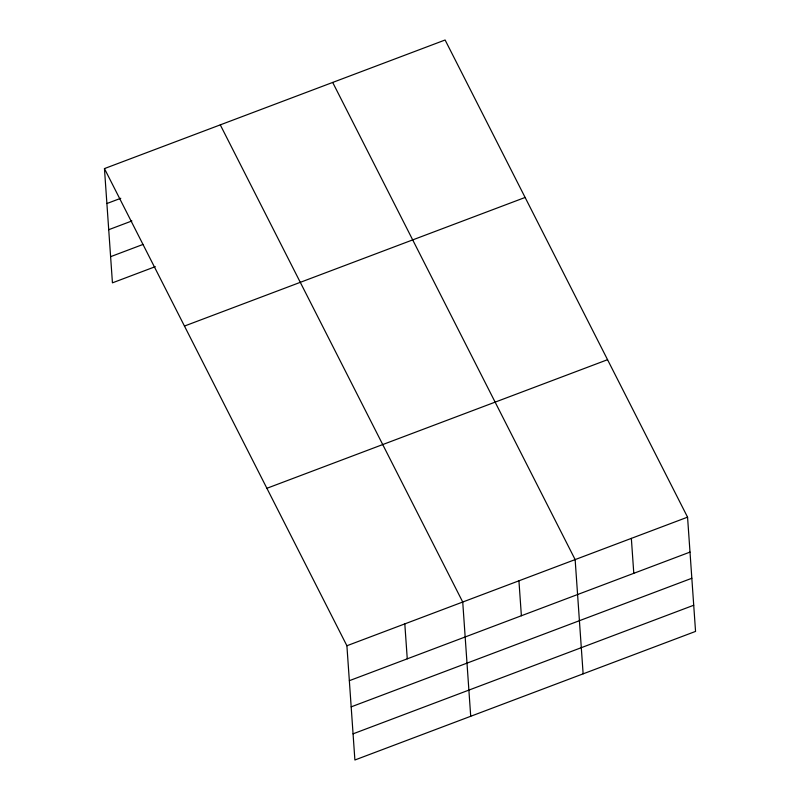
<?xml version="1.0" encoding="UTF-8"?>
<svg xmlns="http://www.w3.org/2000/svg" width="800" height="800" viewBox="0 0 800 800"><rect width="100%" height="100%" fill="white"/><g stroke="black" fill="none" stroke-linecap="round" stroke-linejoin="round"><path stroke-width="1.2" d="M104.45 168.59L445.11 40L687.56 517.16L695.55 631.41L354.89 760L346.9 645.75L104.45 168.59L112.44 282.84L155.3 266.66M106.9 203.53L120.79 198.28M108.73 229.7L131.89 220.96M110.61 256.67L143.04 244.43M184.46 326.06L525.12 197.46M266.89 488.29L607.55 359.7M346.9 645.75L687.56 517.16M349.35 680.69L690 552.1M351.18 706.86L691.83 578.27M353.06 733.83L693.72 605.24M332.69 82.44L575.14 559.6L583.13 673.84M220.28 124.87L462.73 602.03L470.71 716.28M631.35 538.38L633.79 573.32M518.93 580.81L521.38 615.75M404.81 623.89L407.26 658.83"/></g></svg>
